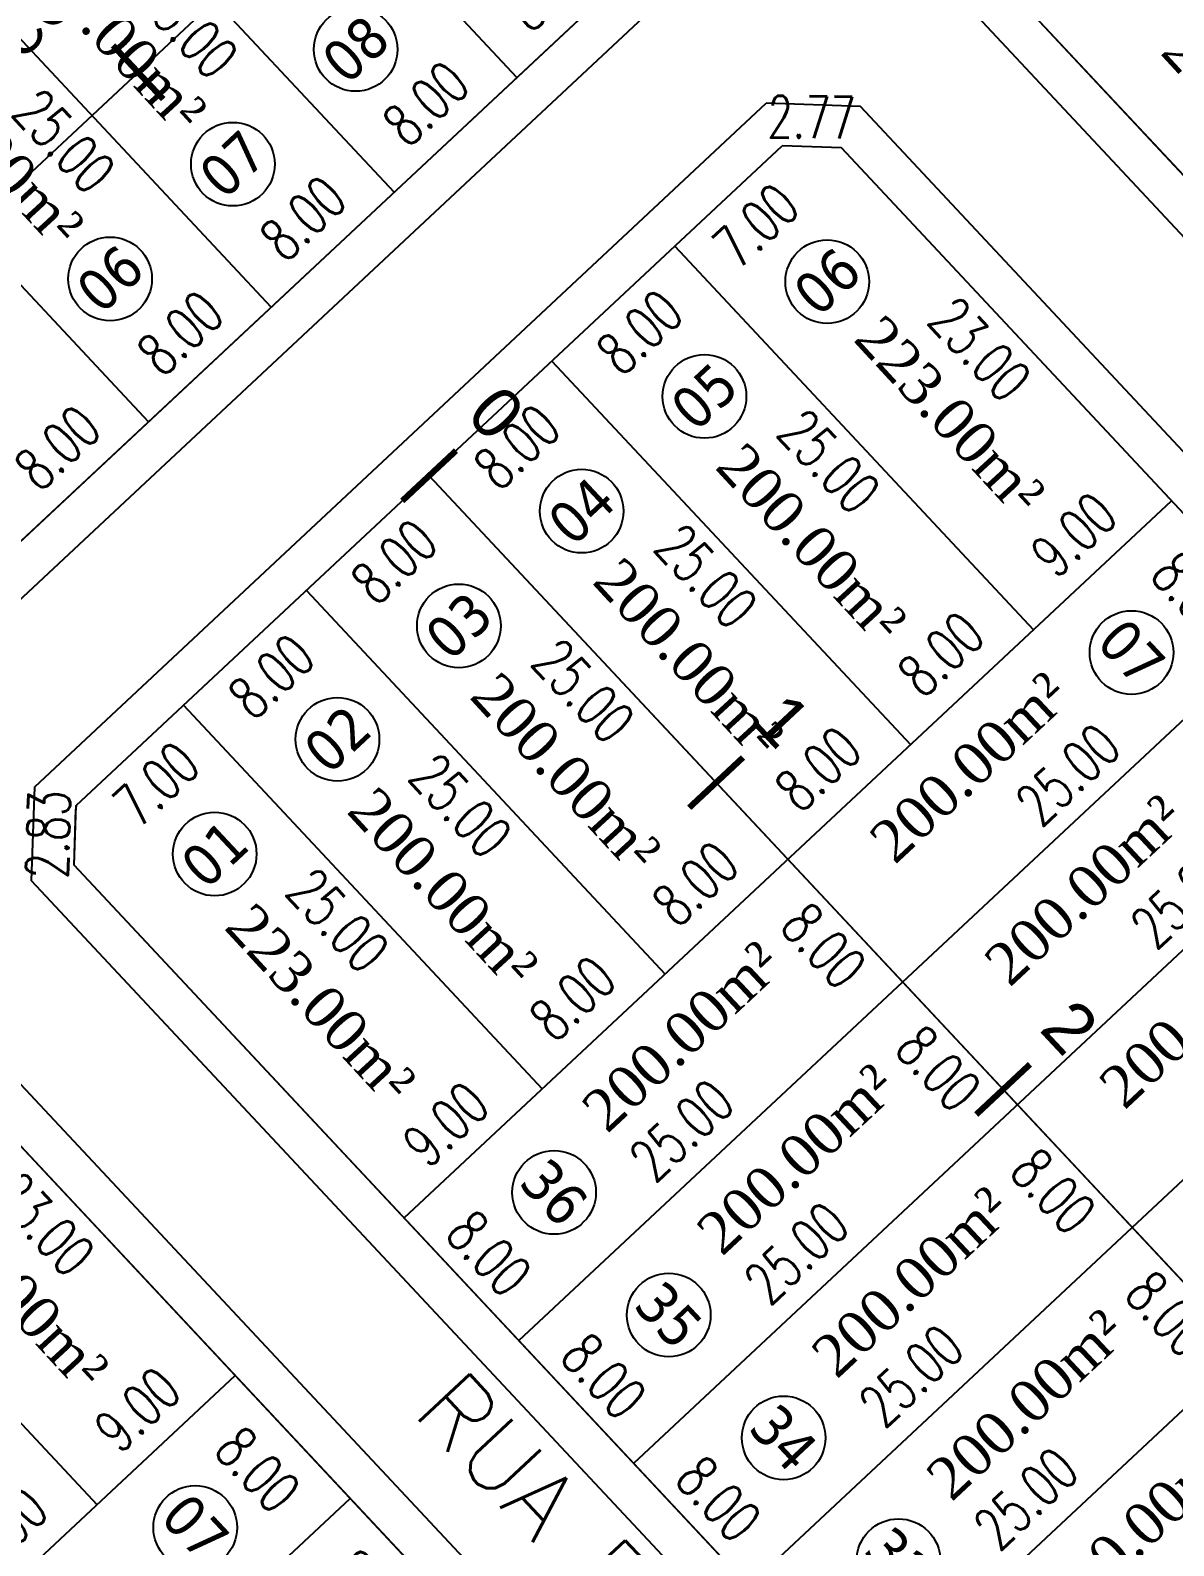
# Model space of a CAD drawing. Header units: metres. Extents: x 436314 to 439216, y 9612307 to 9615043.
# Drawn here: x 437460.1 to 437514.5, y 9614868.3 to 9614940.5 of the extents above; entities that cross this region are included whole.
import ezdxf

# ---------------------------------------------------------------- set-up
doc = ezdxf.new("R2010")
doc.units = ezdxf.units.M
doc.header["$PDMODE"] = 35
doc.header["$PDSIZE"] = 0.1
doc.linetypes.add('ACAD_ISO02W100', pattern=[15, 12, -3])
for name, color, linetype in [('ADUTORA', 90, 'Continuous'), ('Auxiliar', 7, 'Continuous'), ('COTAS', 10, 'Continuous'), ('Eixo Acesso', 2, 'ACAD_ISO02W100'), ('Estacas', 7, 'Continuous'), ('Layer3', 1, 'Continuous'), ('M_FIO', 32, 'Continuous'), ('ÁREA', 7, 'Continuous')]:
    doc.layers.add(name, color=color, linetype=linetype)
doc.layers.get('0').off()
doc.styles.add('ARIAL', font='arial.ttf')
doc.styles.add('COTAS', font='romans.shx', dxfattribs={"width": 0.7})
doc.styles.add('symplex', font='simplex.shx', dxfattribs={"bigfont": 'bigfont.shx'})
doc.styles.add('tahoma', font='tahoma.ttf')
doc.styles.add('ÁREA', font='times.ttf', dxfattribs={"height": 2})
doc.dimstyles.new('C-75', dxfattribs={"dimtxt": 2, "dimasz": 0.2, "dimexe": 0, "dimexo": 0, "dimgap": 1, "dimtad": 0, "dimzin": 4, "dimdsep": 46, "dimtxsty": 'COTAS', "dimblk1": 'BOL-COT', "dimblk2": 'BOL-COT', "dimsah": 1, "dimcen": 0.1, "dimse1": 1, "dimse2": 1, "dimsd1": 1, "dimsd2": 1, "dimclrd": 8, "dimclre": 256, "dimclrt": 256, "dimaunit": 1, "dimadec": 3, "dimazin": 0, "dimtfac": 0.5, "dimtix": 1, "dimtmove": 0, "dimatfit": 3, "dimldrblk": 'BOL-COT', "dimfxl": 1, "dimtolj": 1, "dimtzin": 0, "dimarcsym": 0})

# ---------------------------------------------------------------- blocks, each defined once
blk = doc.blocks.new('Est')
at = {"const_width": 0.2}
blk.add_lwpolyline([(0, -1.19999999925494), (0, 1.200000001117586)], dxfattribs=at)
blk = doc.blocks.new('*D19')
at = {"layer": 'Defpoints', "color": 0, "transparency": 16777216}
for p in [(2760.272226141228, 1163.608149530697), (2752.272299145722, 1161.554281307715), (2760.272299140832, 1161.554565687063)]:
    blk.add_point(p, dxfattribs=at)
at = {"layer": 'Layer3', "transparency": 16777216, "insert": (2756.272226143672, 1163.608007341023), "char_height": 2, "attachment_point": 5, "rotation": 0.0020367170541528224, "style": 'COTAS'}
blk.add_mtext('\\A1;8.00', dxfattribs=at)
blk = doc.blocks.new('BOL-COT')
at = {"layer": 'COTAS'}
for p, q in [((-1.999999999999943, 8.53e-14), (2, 8.53e-14)), ((0, -2.999999999999971), (0, 3.000000000000028))]:
    blk.add_line(p, q, dxfattribs=at)
blk.add_circle((0, 0), 0.4, dxfattribs=at)
blk = doc.blocks.new('*D20')
at = {"layer": 'Defpoints', "color": 0, "transparency": 16777216}
for p in [(2768.272226136617, 1163.608433908182), (2760.272299140948, 1161.554565688926), (2768.272299136699, 1161.554850070137)]:
    blk.add_point(p, dxfattribs=at)
at = {"layer": 'Layer3', "transparency": 16777216, "insert": (2764.272226138742, 1163.608291717577), "char_height": 2, "attachment_point": 5, "rotation": 0.0020367303942145833, "style": 'COTAS'}
blk.add_mtext('\\A1;8.00', dxfattribs=at)
blk = doc.blocks.new('*D21')
at = {"layer": 'Defpoints', "color": 0, "transparency": 16777216}
for p in [(2776.272226131669, 1163.608718296844), (2768.272299136699, 1161.554850070137), (2776.272299131751, 1161.555134451348)]:
    blk.add_point(p, dxfattribs=at)
at = {"layer": 'Layer3', "transparency": 16777216, "insert": (2772.272226134143, 1163.608576106238), "char_height": 2, "attachment_point": 5, "rotation": 0.0020367303943922004, "style": 'COTAS'}
blk.add_mtext('\\A1;8.00', dxfattribs=at)
blk = doc.blocks.new('*D22')
at = {"layer": 'Defpoints', "color": 0, "transparency": 16777216}
for p in [(2784.272226127387, 1163.609002679917), (2776.272299132683, 1161.555134451348), (2784.272299126513, 1161.555418828834)]:
    blk.add_point(p, dxfattribs=at)
at = {"layer": 'Layer3', "transparency": 16777216, "insert": (2780.272226130471, 1163.608860491174), "char_height": 2, "attachment_point": 5, "rotation": 0.002036703714274408, "style": 'COTAS'}
blk.add_mtext('\\A1;8.00', dxfattribs=at)
blk = doc.blocks.new('*D23')
at = {"layer": 'Defpoints', "color": 0, "transparency": 16777216}
for p in [(2792.272226122892, 1163.609287059266), (2784.272299126513, 1161.555418828833), (2792.272299122497, 1161.555703208181)]:
    blk.add_point(p, dxfattribs=at)
at = {"layer": 'Layer3', "transparency": 16777216, "insert": (2788.2722261249, 1163.609144869591), "char_height": 2, "attachment_point": 5, "rotation": 0.0020367170539408283, "style": 'COTAS'}
blk.add_mtext('\\A1;8.00', dxfattribs=at)
blk = doc.blocks.new('*D55')
at = {"layer": 'Defpoints', "color": 0, "transparency": 16777216}
for p in [(2784.268948585109, 1186.557370361271), (2782.461485328409, 1161.557324270126), (2784.269837288675, 1161.557388553727)]:
    blk.add_point(p, dxfattribs=at)
at = {"layer": 'Layer3', "transparency": 16777216, "insert": (2782.461040976626, 1174.057315173899), "char_height": 2, "attachment_point": 5, "rotation": 270.0020367600231, "style": 'COTAS'}
blk.add_mtext('\\A1;25.00', dxfattribs=at)
blk = doc.blocks.new('*D56')
at = {"layer": 'Defpoints', "color": 0, "transparency": 16777216}
for p in [(2776.268948589126, 1186.557085983786), (2774.461485332717, 1161.557039890707), (2776.269837293681, 1161.557104174379)]:
    blk.add_point(p, dxfattribs=at)
at = {"layer": 'Layer3', "transparency": 16777216, "insert": (2774.461040980439, 1174.057030795411), "char_height": 2, "attachment_point": 5, "rotation": 270.0020367622908, "style": 'COTAS'}
blk.add_mtext('\\A1;25.00', dxfattribs=at)
blk = doc.blocks.new('*D57')
at = {"layer": 'Defpoints', "color": 0, "transparency": 16777216}
for p in [(2768.268948594947, 1186.55680159885), (2766.461485339702, 1161.556755511498), (2768.269837297581, 1161.556819795031)]:
    blk.add_point(p, dxfattribs=at)
at = {"layer": 'Layer3', "transparency": 16777216, "insert": (2766.461040988385, 1174.056746413408), "char_height": 2, "attachment_point": 5, "rotation": 270.00203675788896, "style": 'COTAS'}
blk.add_mtext('\\A1;25.00', dxfattribs=at)
blk = doc.blocks.new('*D58')
at = {"layer": 'Defpoints', "color": 0, "transparency": 16777216}
for p in [(2760.268948599196, 1186.556517221364), (2758.46148534657, 1161.556471133949), (2760.269837302704, 1161.556535417545)]:
    blk.add_point(p, dxfattribs=at)
at = {"layer": 'Layer3', "transparency": 16777216, "insert": (2758.461040994817, 1174.056462035859), "char_height": 2, "attachment_point": 5, "rotation": 270.00203675988996, "style": 'COTAS'}
blk.add_mtext('\\A1;25.00', dxfattribs=at)
blk = doc.blocks.new('*D553')
at = {"layer": 'Defpoints', "color": 0, "transparency": 16777216}
for p in [(2723.273511935904, 1127.713380819517), (2715.273579049938, 1125.552966527971), (2723.273579045397, 1125.553215062577)]:
    blk.add_point(p, dxfattribs=at)
at = {"layer": 'Layer3', "transparency": 16777216, "insert": (2719.273511938174, 1127.713256552215), "char_height": 2, "attachment_point": 5, "rotation": 0.0017799979909463106, "style": 'COTAS'}
blk.add_mtext('\\A1;8.00', dxfattribs=at)
blk = doc.blocks.new('*D555')
at = {"layer": 'Defpoints', "color": 0, "transparency": 16777216}
for p in [(2723.272690215346, 1150.553214626718), (2721.6431035792, 1125.553192990816), (2723.27357904464, 1125.553250959474)]:
    blk.add_point(p, dxfattribs=at)
at = {"layer": 'Layer3', "transparency": 16777216, "insert": (2721.642659164552, 1138.053174824438), "char_height": 2, "attachment_point": 5, "rotation": 270.0020370496501, "style": 'COTAS'}
blk.add_mtext('\\A1;25.00', dxfattribs=at)
blk = doc.blocks.new('*D556')
at = {"layer": 'Defpoints', "color": 0, "transparency": 16777216}
for p in [(2732.272761324793, 1148.55357091907), (2730.536903915892, 1125.553509197013), (2732.273579049064, 1125.553570941422)]:
    blk.add_point(p, dxfattribs=at)
at = {"layer": 'Layer3', "transparency": 16777216, "insert": (2730.536495053757, 1137.053509185836), "char_height": 2, "attachment_point": 5, "rotation": 270.0020370499802, "style": 'COTAS'}
blk.add_mtext('\\A1;23.00', dxfattribs=at)
blk = doc.blocks.new('*D558')
at = {"layer": 'Defpoints', "color": 0, "transparency": 16777216}
for p in [(2723.273508314703, 1127.553551709611), (2723.273579044117, 1125.553252706635), (2732.273579047202, 1125.553570941422)]:
    blk.add_point(p, dxfattribs=at)
at = {"layer": 'Layer3', "transparency": 16777216, "insert": (2727.773508316245, 1127.553710827004), "char_height": 2, "attachment_point": 5, "rotation": 0.0020259455712132377, "style": 'COTAS'}
blk.add_mtext('\\A1;9.00', dxfattribs=at)
blk = doc.blocks.new('*D559')
at = {"layer": 'Defpoints', "color": 0, "transparency": 16777216}
for p in [(2732.273579048832, 1125.553570937696), (2729.994144163118, 1117.553489888385), (2732.273863473931, 1117.553570939559)]:
    blk.add_point(p, dxfattribs=at)
at = {"layer": 'Layer3', "transparency": 16777216, "insert": (2729.994001950569, 1121.553489887453), "char_height": 2, "attachment_point": 5, "rotation": 270.00203704472233, "style": 'COTAS'}
blk.add_mtext('\\A1;8.00', dxfattribs=at)
blk = doc.blocks.new('*D560')
at = {"layer": 'Defpoints', "color": 0, "transparency": 16777216}
for p in [(2707.273797888257, 1119.396416308689), (2707.273863438774, 1117.552682115096), (2732.273863473116, 1117.553570943284)]:
    blk.add_point(p, dxfattribs=at)
at = {"layer": 'Layer3', "transparency": 16777216, "insert": (2719.773797905428, 1119.396860722783), "char_height": 2, "attachment_point": 5, "rotation": 0.002037044152142905, "style": 'COTAS'}
blk.add_mtext('\\A1;25.00', dxfattribs=at)
blk = doc.blocks.new('*D564')
at = {"layer": 'Defpoints', "color": 0, "transparency": 16777216}
for p in [(2732.273863473932, 1117.553570939559), (2729.994428593689, 1109.55348989562), (2732.274147899787, 1109.55357094701)]:
    blk.add_point(p, dxfattribs=at)
at = {"layer": 'Layer3', "transparency": 16777216, "insert": (2729.99428638076, 1113.553489891895), "char_height": 2, "attachment_point": 5, "rotation": 270.00203705014326, "style": 'COTAS'}
blk.add_mtext('\\A1;8.00', dxfattribs=at)
blk = doc.blocks.new('*D632')
at = {"layer": 'Defpoints', "color": 0, "transparency": 16777216}
for p in [(2784.272690186359, 1150.555421632114), (2791.272690192355, 1150.555668143886), (2791.272757793163, 1148.636061415407)]:
    blk.add_point(p, dxfattribs=at)
at = {"layer": 'Layer3', "transparency": 16777216, "insert": (2787.772757790165, 1148.635938159521), "char_height": 2, "attachment_point": 5, "rotation": 0.0020177263048126205, "style": 'COTAS'}
blk.add_mtext('\\A1;7.00', dxfattribs=at)
blk = doc.blocks.new('*D633')
at = {"layer": 'Defpoints', "color": 0, "transparency": 16777216}
for p in [(2745.272690212086, 1150.55403331514), (2752.272690206208, 1150.554282183158), (2752.272756216769, 1148.697579481038)]:
    blk.add_point(p, dxfattribs=at)
at = {"layer": 'Layer3', "transparency": 16777216, "insert": (2748.772756219708, 1148.697455047029), "char_height": 2, "attachment_point": 5, "rotation": 0.0020370124450653023, "style": 'COTAS'}
blk.add_mtext('\\A1;7.00', dxfattribs=at)
blk = doc.blocks.new('*D634')
at = {"layer": 'Defpoints', "color": 0, "transparency": 16777216}
for p in [(2760.273511923992, 1127.714696495193), (2752.273579037423, 1125.554282199922), (2760.273579033988, 1125.55453073639)]:
    blk.add_point(p, dxfattribs=at)
at = {"layer": 'Layer3', "transparency": 16777216, "insert": (2756.27351192571, 1127.714572226959), "char_height": 2, "attachment_point": 5, "rotation": 0.0017800113309221265, "style": 'COTAS'}
blk.add_mtext('\\A1;8.00', dxfattribs=at)
blk = doc.blocks.new('*D635')
at = {"layer": 'Defpoints', "color": 0, "transparency": 16777216}
for p in [(2752.272690207372, 1150.554246291849), (2760.272690201842, 1150.554530298668), (2760.272755863827, 1148.704941364336)]:
    blk.add_point(p, dxfattribs=at)
at = {"layer": 'Layer3', "transparency": 16777216, "insert": (2756.272755866591, 1148.704799360926), "char_height": 2, "attachment_point": 5, "rotation": 0.002034049011674524, "style": 'COTAS'}
blk.add_mtext('\\A1;8.00', dxfattribs=at)
blk = doc.blocks.new('*D636')
at = {"layer": 'Defpoints', "color": 0, "transparency": 16777216}
for p in [(2760.272690201843, 1150.554530298668), (2758.643103567616, 1125.554508664557), (2760.273579032243, 1125.554566633287)]:
    blk.add_point(p, dxfattribs=at)
at = {"layer": 'Layer3', "transparency": 16777216, "insert": (2758.642659152416, 1138.054490497247), "char_height": 2, "attachment_point": 5, "rotation": 270.00203705218485, "style": 'COTAS'}
blk.add_mtext('\\A1;25.00', dxfattribs=at)
blk = doc.blocks.new('*D637')
at = {"layer": 'Defpoints', "color": 0, "transparency": 16777216}
for p in [(2752.272690207546, 1150.554245872754), (2750.643103571923, 1125.554224236844), (2752.273579036957, 1125.55428220551)]:
    blk.add_point(p, dxfattribs=at)
at = {"layer": 'Layer3', "transparency": 16777216, "insert": (2750.642659157217, 1138.054206070466), "char_height": 2, "attachment_point": 5, "rotation": 270.00203704991685, "style": 'COTAS'}
blk.add_mtext('\\A1;25.00', dxfattribs=at)
blk = doc.blocks.new('*D638')
at = {"layer": 'Defpoints', "color": 0, "transparency": 16777216}
for p in [(2768.273511921115, 1127.71498088758), (2760.273579031777, 1125.554566584859), (2768.273579029099, 1125.554815113875)]:
    blk.add_point(p, dxfattribs=at)
at = {"layer": 'Layer3', "transparency": 16777216, "insert": (2764.273511922453, 1127.714856623072), "char_height": 2, "attachment_point": 5, "rotation": 0.0017799579699015974, "style": 'COTAS'}
blk.add_mtext('\\A1;8.00', dxfattribs=at)
blk = doc.blocks.new('*D639')
at = {"layer": 'Defpoints', "color": 0, "transparency": 16777216}
for p in [(2760.272690202425, 1150.55453067306), (2768.272690196953, 1150.554814679879), (2768.272755858936, 1148.705225749272)]:
    blk.add_point(p, dxfattribs=at)
at = {"layer": 'Layer3', "transparency": 16777216, "insert": (2764.272755861672, 1148.705083745863), "char_height": 2, "attachment_point": 5, "rotation": 0.002034049011663064, "style": 'COTAS'}
blk.add_mtext('\\A1;8.00', dxfattribs=at)
blk = doc.blocks.new('*D640')
at = {"layer": 'Defpoints', "color": 0, "transparency": 16777216}
for p in [(2768.272690196953, 1150.554814679879), (2766.643103559467, 1125.554793043901), (2768.273579027411, 1125.554851012635)]:
    blk.add_point(p, dxfattribs=at)
at = {"layer": 'Layer3', "transparency": 16777216, "insert": (2766.642659144238, 1138.054774877523), "char_height": 2, "attachment_point": 5, "rotation": 270.0020370523181, "style": 'COTAS'}
blk.add_mtext('\\A1;25.00', dxfattribs=at)
blk = doc.blocks.new('*D641')
at = {"layer": 'Defpoints', "color": 0, "transparency": 16777216}
for p in [(2776.273511913304, 1127.715265350747), (2768.273579027121, 1125.554851048025), (2776.273579023803, 1125.555099586356)]:
    blk.add_point(p, dxfattribs=at)
at = {"layer": 'Layer3', "transparency": 16777216, "insert": (2772.273511914963, 1127.715141081582), "char_height": 2, "attachment_point": 5, "rotation": 0.0017800246711099366, "style": 'COTAS'}
blk.add_mtext('\\A1;8.00', dxfattribs=at)
blk = doc.blocks.new('*D642')
at = {"layer": 'Defpoints', "color": 0, "transparency": 16777216}
for p in [(2768.272690198815, 1150.554815143677), (2776.272690193634, 1150.555099148634), (2776.272755855188, 1148.705510208714)]:
    blk.add_point(p, dxfattribs=at)
at = {"layer": 'Layer3', "transparency": 16777216, "insert": (2772.272755857778, 1148.705368206236), "char_height": 2, "attachment_point": 5, "rotation": 0.0020340356713721202, "style": 'COTAS'}
blk.add_mtext('\\A1;8.00', dxfattribs=at)
blk = doc.blocks.new('*D643')
at = {"layer": 'Defpoints', "color": 0, "transparency": 16777216}
for p in [(2776.272690193635, 1150.555099148634), (2774.643103557954, 1125.555077514644), (2776.273579022172, 1125.555135483253)]:
    blk.add_point(p, dxfattribs=at)
at = {"layer": 'Layer3', "transparency": 16777216, "insert": (2774.642659143685, 1138.055059347334), "char_height": 2, "attachment_point": 5, "rotation": 270.00203704791596, "style": 'COTAS'}
blk.add_mtext('\\A1;25.00', dxfattribs=at)
blk = doc.blocks.new('*D644')
at = {"layer": 'Defpoints', "color": 0, "transparency": 16777216}
for p in [(2784.273511909536, 1127.715549769211), (2776.273579022755, 1125.555135475802), (2784.273579019029, 1125.555384010407)]:
    blk.add_point(p, dxfattribs=at)
at = {"layer": 'Layer3', "transparency": 16777216, "insert": (2780.273511911398, 1127.715425501908), "char_height": 2, "attachment_point": 5, "rotation": 0.0017799979907686938, "style": 'COTAS'}
blk.add_mtext('\\A1;8.00', dxfattribs=at)
blk = doc.blocks.new('*D645')
at = {"layer": 'Defpoints', "color": 0, "transparency": 16777216}
for p in [(2776.27269019346, 1150.555099569592), (2784.27269018892, 1150.555383574548), (2784.272755850473, 1148.705794638353)]:
    blk.add_point(p, dxfattribs=at)
at = {"layer": 'Layer3', "transparency": 16777216, "insert": (2780.272755852744, 1148.705652635875), "char_height": 2, "attachment_point": 5, "rotation": 0.002034035671223151, "style": 'COTAS'}
blk.add_mtext('\\A1;8.00', dxfattribs=at)
blk = doc.blocks.new('*D646')
at = {"layer": 'Defpoints', "color": 0, "transparency": 16777216}
for p in [(2784.27269018892, 1150.555383574548), (2782.64310354701, 1125.555361938638), (2784.27357901833, 1125.555419907304)]:
    blk.add_point(p, dxfattribs=at)
at = {"layer": 'Layer3', "transparency": 16777216, "insert": (2782.642659132305, 1138.05534377226), "char_height": 2, "attachment_point": 5, "rotation": 270.00203704991685, "style": 'COTAS'}
blk.add_mtext('\\A1;25.00', dxfattribs=at)
blk = doc.blocks.new('*D647')
at = {"layer": 'Defpoints', "color": 0, "transparency": 16777216}
for p in [(2793.272761298658, 1148.555739868763), (2791.536903892377, 1125.555678146715), (2793.273579022813, 1125.555739891115)]:
    blk.add_point(p, dxfattribs=at)
at = {"layer": 'Layer3', "transparency": 16777216, "insert": (2791.5364950303, 1137.055678135539), "char_height": 2, "attachment_point": 5, "rotation": 270.0020370496902, "style": 'COTAS'}
blk.add_mtext('\\A1;23.00', dxfattribs=at)
blk = doc.blocks.new('*D648')
at = {"layer": 'Defpoints', "color": 0, "transparency": 16777216}
for p in [(2752.27351133191, 1127.45861623283), (2743.273579042603, 1125.553962227288), (2752.273579036957, 1125.55428220551)]:
    blk.add_point(p, dxfattribs=at)
at = {"layer": 'Layer3', "transparency": 16777216, "insert": (2747.773511334733, 1127.458456243719), "char_height": 2, "attachment_point": 5, "rotation": 0.0020370446305340174, "style": 'COTAS'}
blk.add_mtext('\\A1;9.00', dxfattribs=at)
blk = doc.blocks.new('*D649')
at = {"layer": 'Defpoints', "color": 0, "transparency": 16777216}
for p in [(2784.273508288095, 1127.555720664892), (2784.273579017924, 1125.555421654466), (2793.27357902095, 1125.555739891115)]:
    blk.add_point(p, dxfattribs=at)
at = {"layer": 'Layer3', "transparency": 16777216, "insert": (2788.773508289609, 1127.555879783216), "char_height": 2, "attachment_point": 5, "rotation": 0.0020259574291363147, "style": 'COTAS'}
blk.add_mtext('\\A1;9.00', dxfattribs=at)
blk = doc.blocks.new('*D650')
at = {"layer": 'Defpoints', "color": 0, "transparency": 16777216}
for p in [(2793.273579021707, 1125.55573988739), (2790.994144140942, 1117.555658841572), (2793.273863447621, 1117.555739892978)]:
    blk.add_point(p, dxfattribs=at)
at = {"layer": 'Layer3', "transparency": 16777216, "insert": (2790.994001927984, 1121.555658838777), "char_height": 2, "attachment_point": 5, "rotation": 270.0020370505597, "style": 'COTAS'}
blk.add_mtext('\\A1;8.00', dxfattribs=at)
blk = doc.blocks.new('*D651')
at = {"layer": 'Defpoints', "color": 0, "transparency": 16777216}
for p in [(2768.273797861788, 1119.39858525652), (2768.273863412579, 1117.554851064789), (2793.273863446806, 1117.555739896703)]:
    blk.add_point(p, dxfattribs=at)
at = {"layer": 'Layer3', "transparency": 16777216, "insert": (2780.773797878901, 1119.399029672477), "char_height": 2, "attachment_point": 5, "rotation": 0.00203705268987296, "style": 'COTAS'}
blk.add_mtext('\\A1;25.00', dxfattribs=at)
blk = doc.blocks.new('*D652')
at = {"layer": 'Defpoints', "color": 0, "transparency": 16777216}
for p in [(2743.273579042603, 1125.553962227288), (2743.273863469507, 1117.553962231013), (2745.066027762566, 1117.554025948481)]:
    blk.add_point(p, dxfattribs=at)
at = {"layer": 'Layer3', "transparency": 16777216, "insert": (2745.065885549115, 1121.554025946618), "char_height": 2, "attachment_point": 5, "rotation": 270.0020370576462, "style": 'COTAS'}
blk.add_mtext('\\A1;8.00', dxfattribs=at)
blk = doc.blocks.new('*D653')
at = {"layer": 'Defpoints', "color": 0, "transparency": 16777216}
for p in [(2764.176768682048, 1125.376849659118), (2764.177053108079, 1117.376849670294), (2766.707675385604, 1117.37693964215)]:
    blk.add_point(p, dxfattribs=at)
at = {"layer": 'Layer3', "transparency": 16777216, "insert": (2766.707533172589, 1121.376939634192), "char_height": 2, "attachment_point": 5, "rotation": 270.00203705139484, "style": 'COTAS'}
blk.add_mtext('\\A1;8.00', dxfattribs=at)
blk = doc.blocks.new('*D654')
at = {"layer": 'Defpoints', "color": 0, "transparency": 16777216}
for p in [(2768.273073348562, 1119.590034321281), (2743.273863783247, 1117.545145500782), (2768.273863452627, 1117.554851064789)]:
    blk.add_point(p, dxfattribs=at)
at = {"layer": 'Layer3', "transparency": 16777216, "insert": (2755.773073513872, 1119.585181539278), "char_height": 2, "attachment_point": 5, "rotation": 0.02224351339285872, "style": 'COTAS'}
blk.add_mtext('\\A1;25.00', dxfattribs=at)
blk = doc.blocks.new('*D656')
at = {"layer": 'Defpoints', "color": 0, "transparency": 16777216}
for p in [(2768.274082287046, 1111.398585262108), (2768.274147837563, 1109.554851068515), (2793.274147871905, 1109.555739896703)]:
    blk.add_point(p, dxfattribs=at)
at = {"layer": 'Layer3', "transparency": 16777216, "insert": (2780.774082304217, 1111.399029676202), "char_height": 2, "attachment_point": 5, "rotation": 0.002037044152142905, "style": 'COTAS'}
blk.add_mtext('\\A1;25.00', dxfattribs=at)
blk = doc.blocks.new('*D657')
at = {"layer": 'Defpoints', "color": 0, "transparency": 16777216}
for p in [(2743.273863468576, 1117.553962231013), (2743.274147894491, 1109.553962236601), (2745.066312187434, 1109.554025953848)]:
    blk.add_point(p, dxfattribs=at)
at = {"layer": 'Layer3', "transparency": 16777216, "insert": (2745.066169974476, 1113.554025951053), "char_height": 2, "attachment_point": 5, "rotation": 270.0020370505597, "style": 'COTAS'}
blk.add_mtext('\\A1;8.00', dxfattribs=at)
blk = doc.blocks.new('*D658')
at = {"layer": 'Defpoints', "color": 0, "transparency": 16777216}
for p in [(2764.177053107147, 1117.376849668431), (2764.177337534051, 1109.376849672156), (2766.707959813933, 1109.376939644289)]:
    blk.add_point(p, dxfattribs=at)
at = {"layer": 'Layer3', "transparency": 16777216, "insert": (2766.707817600482, 1113.376939645368), "char_height": 2, "attachment_point": 5, "rotation": 270.0020370576462, "style": 'COTAS'}
blk.add_mtext('\\A1;8.00', dxfattribs=at)
blk = doc.blocks.new('*D659')
at = {"layer": 'Defpoints', "color": 0, "transparency": 16777216}
for p in [(2768.273357774623, 1111.59003433432), (2743.274148208114, 1109.545145504508), (2768.274147878541, 1109.554851066652)]:
    blk.add_point(p, dxfattribs=at)
at = {"layer": 'Layer3', "transparency": 16777216, "insert": (2755.77335793941, 1111.585181553248), "char_height": 2, "attachment_point": 5, "rotation": 0.022243509123056594, "style": 'COTAS'}
blk.add_mtext('\\A1;25.00', dxfattribs=at)
blk = doc.blocks.new('*D661')
at = {"layer": 'Defpoints', "color": 0, "transparency": 16777216}
for p in [(2768.274366710845, 1103.398585258383), (2768.274432261498, 1101.554851075965), (2793.274432296132, 1101.555739906016)]:
    blk.add_point(p, dxfattribs=at)
at = {"layer": 'Layer3', "transparency": 16777216, "insert": (2780.774366728162, 1103.399029673408), "char_height": 2, "attachment_point": 5, "rotation": 0.0020370484209592315, "style": 'COTAS'}
blk.add_mtext('\\A1;25.00', dxfattribs=at)
blk = doc.blocks.new('*D662')
at = {"layer": 'Defpoints', "color": 0, "transparency": 16777216}
for p in [(2743.274147892745, 1109.553962238464), (2743.2744323186, 1101.553962245914), (2745.066596613814, 1101.554025963147)]:
    blk.add_point(p, dxfattribs=at)
at = {"layer": 'Layer3', "transparency": 16777216, "insert": (2745.066454400885, 1105.554025959423), "char_height": 2, "attachment_point": 5, "rotation": 270.00203705014326, "style": 'COTAS'}
blk.add_mtext('\\A1;8.00', dxfattribs=at)
blk = doc.blocks.new('*D663')
at = {"layer": 'Defpoints', "color": 0, "transparency": 16777216}
for p in [(2764.177337531256, 1109.376849672156), (2764.177621958276, 1101.376849681469), (2766.708244237344, 1101.376939653639)]:
    blk.add_point(p, dxfattribs=at)
at = {"layer": 'Layer3', "transparency": 16777216, "insert": (2766.708102023835, 1105.376939645368), "char_height": 2, "attachment_point": 5, "rotation": 270.0020370584814, "style": 'COTAS'}
blk.add_mtext('\\A1;8.00', dxfattribs=at)
blk = doc.blocks.new('*D664')
at = {"layer": 'Defpoints', "color": 0, "transparency": 16777216}
for p in [(2768.273642198948, 1103.590034332457), (2743.274432632339, 1101.545145515683), (2768.274432302709, 1101.554851075965)]:
    blk.add_point(p, dxfattribs=at)
at = {"layer": 'Layer3', "transparency": 16777216, "insert": (2755.773642363762, 1103.585181552316), "char_height": 2, "attachment_point": 5, "rotation": 0.022243504854239943, "style": 'COTAS'}
blk.add_mtext('\\A1;25.00', dxfattribs=at)
blk = doc.blocks.new('*D668')
at = {"layer": 'Defpoints', "color": 0, "transparency": 16777216}
for p in [(2764.177621960024, 1101.376849677745), (2764.17790638588, 1093.376849687058), (2766.708528664541, 1093.376939658859)]:
    blk.add_point(p, dxfattribs=at)
at = {"layer": 'Layer3', "transparency": 16777216, "insert": (2766.708386451612, 1097.376939662132), "char_height": 2, "attachment_point": 5, "rotation": 270.00203705014377, "style": 'COTAS'}
blk.add_mtext('\\A1;8.00', dxfattribs=at)
blk = doc.blocks.new('*D669')
at = {"layer": 'Defpoints', "color": 0, "transparency": 16777216}
for p in [(2768.273926626302, 1095.590034345496), (2743.274717059942, 1093.545145517546), (2768.274716730369, 1093.554851081553)]:
    blk.add_point(p, dxfattribs=at)
at = {"layer": 'Layer3', "transparency": 16777216, "insert": (2755.773926791088, 1095.585181563492), "char_height": 2, "attachment_point": 5, "rotation": 0.022243513391919073, "style": 'COTAS'}
blk.add_mtext('\\A1;25.00', dxfattribs=at)
blk = doc.blocks.new('*D674')
at = {"layer": 'Defpoints', "color": 0, "transparency": 16777216}
for p in [(2768.274211049367, 1087.590034345496), (2743.275001483004, 1085.545145524997), (2768.275001153432, 1085.554851089004)]:
    blk.add_point(p, dxfattribs=at)
at = {"layer": 'Layer3', "transparency": 16777216, "insert": (2755.774211214153, 1087.585181563492), "char_height": 2, "attachment_point": 5, "rotation": 0.022243513391919073, "style": 'COTAS'}
blk.add_mtext('\\A1;25.00', dxfattribs=at)
blk = doc.blocks.new('*D722')
at = {"layer": 'Defpoints', "color": 0, "transparency": 16777216}
for p in [(2745.272690212086, 1150.55403331514), (2742.363804148214, 1149.462854749011), (2743.27276131938, 1148.553962208661)]:
    blk.add_point(p, dxfattribs=at)
at = {"layer": 'Layer3', "transparency": 16777216, "insert": (2743.363768594568, 1150.46289030225), "char_height": 2, "attachment_point": 5, "rotation": 45.00203706223135, "style": 'COTAS'}
blk.add_mtext('\\A1;2.83', dxfattribs=at)
blk = doc.blocks.new('*D728')
at = {"layer": 'Defpoints', "color": 0, "transparency": 16777216}
for p in [(2813.272690180771, 1150.556414023373), (2811.643103547942, 1125.556392389325), (2813.273579010181, 1125.556450357992)]:
    blk.add_point(p, dxfattribs=at)
at = {"layer": 'Layer3', "transparency": 16777216, "insert": (2811.642659133237, 1138.056374222016), "char_height": 2, "attachment_point": 5, "rotation": 270.002037049917, "style": 'COTAS'}
blk.add_mtext('\\A1;25.00', dxfattribs=at)
blk = doc.blocks.new('*D824')
at = {"layer": 'Defpoints', "color": 0, "transparency": 16777216}
for p in [(2791.272690173728, 1150.555668162513), (2794.231720601487, 1149.635326164432), (2793.27275844008, 1148.636131843883)]:
    blk.add_point(p, dxfattribs=at)
at = {"layer": 'Layer3', "transparency": 16777216, "insert": (2793.231686468311, 1150.595094323747), "char_height": 2, "attachment_point": 5, "rotation": 316.1770298560982, "style": 'COTAS'}
blk.add_mtext('\\A1;2.77', dxfattribs=at)
blk = doc.blocks.new('atutu')
at = {"layer": 'Layer3', "color": 0}
for p, q in [((2743.272761317285, 1148.553961605164), (2745.272690210049, 1150.554032713506)), ((2793.272761296854, 1148.55573925409), (2791.272690192355, 1150.555668143886))]:
    blk.add_line(p, q, dxfattribs=at)
for points in [[(2760.272299140832, 1161.554565687063), (2760.271410455078, 1186.554546865034)], [(2768.272299136699, 1161.554850070137), (2768.271410450072, 1186.55483124252)], [(2776.272299131751, 1161.555134451348), (2776.271410446056, 1186.555115620005)], [(2784.272299126513, 1161.55541882697), (2784.27141044006, 1186.555399999353)], [(2818.269837135124, 1161.556627353984), (2713.272299168771, 1161.552894957694)], [(2723.272690213542, 1150.553252682421), (2723.273579044116, 1125.553252706635)], [(2745.272690211912, 1150.554032715368), (2791.272690173728, 1150.555668162513)], [(2752.272690206208, 1150.554282183158), (2752.273579036841, 1125.554282203648)], [(2760.272690200911, 1150.554566594172), (2760.273579032475, 1125.554566618386)], [(2768.272690196138, 1150.554850997734), (2768.277916522022, 1003.554851150471)], [(2776.272690190725, 1150.555136971507), (2776.273579022522, 1125.555136995721)], [(2784.272690186359, 1150.555421632114), (2784.273579017924, 1125.555421654466)], [(2732.277845426836, 1005.553571027103), (2732.272761325259, 1148.553570505562)], [(2743.277845420549, 1005.553962316695), (2743.272761318216, 1148.553961607027)], [(2793.277845401748, 1005.55573938075), (2793.272761299532, 1148.555739250365)], [(2804.277845394705, 1005.556130463588), (2804.272761292605, 1148.556130353692)], [(2682.273579067458, 1125.551792880851), (2732.27357904854, 1125.553570540953)], [(2743.273579040682, 1125.553961629379), (2793.27357902095, 1125.555739291343)], [(2682.27386340251, 1117.551793283182), (2732.273863473116, 1117.553570943284)], [(2743.273863376258, 1117.553962231013), (2793.273863446806, 1117.555739896703)], [(2743.274147802173, 1109.553962238464), (2793.274147871906, 1109.555739896703)], [(2743.274432228262, 1101.553962247777), (2793.274432296132, 1101.555739906016)], [(2743.274716653128, 1093.553962247777), (2793.274716721988, 1093.555739907879)]]:
    blk.add_lwpolyline(points, dxfattribs=at)
for centre in [(2763.582420496527, 1167.77078752439), (2771.582420491579, 1167.771071901876), (2779.582420486457, 1167.771356281224), (2748.51748316621, 1144.365787377912), (2756.517483162543, 1144.366071807551), (2764.42506055676, 1144.366317486721), (2772.425060555072, 1144.36663738485), (2780.425060547738, 1144.366886340413), (2788.425060541975, 1144.367170760739), (2725.943754009286, 1121.573939370322), (2749.313048962236, 1121.56595366295), (2786.943753982918, 1121.576108320016), (2749.313332983025, 1113.574771011579), (2749.313617811329, 1105.565953674126), (2749.313902240096, 1097.565953679714)]:
    blk.add_circle(centre, 1.990958139869911, dxfattribs=at)
at = {"layer": 'M_FIO'}
for p, q in [((2741.272731865664, 1149.382317625317), (2744.444191979501, 1152.554003261361)), ((2741.27273186677, 1149.382317625317), (2744.444191980607, 1152.554003261361)), ((2795.272731841798, 1149.3842374872), (2792.10104621175, 1152.555697599757)), ((2795.272731842905, 1149.3842374872), (2792.101046212856, 1152.555697599757))]:
    blk.add_line(p, q, dxfattribs=at)
for points in [[(2819.098279172579, 1159.556658307421), (2712.443941635685, 1159.552867016155)], [(2819.098279173685, 1159.556658307421), (2712.443941636792, 1159.552867016155)], [(2744.444191980432, 1152.554003261361), (2792.101046192192, 1152.55569761652)], [(2744.444191981538, 1152.554003261361), (2792.101046193299, 1152.55569761652)], [(2734.277874878515, 1004.725215008813), (2734.27273186968, 1149.382068738672)], [(2734.277874879621, 1004.725215008813), (2734.272731870786, 1149.382068738672)], [(2741.277874875314, 1004.725464083585), (2741.272731866595, 1149.38231762718)], [(2741.27787487642, 1004.725464083585), (2741.272731867701, 1149.38231762718)], [(2795.277874853253, 1004.72738336246), (2795.272731843661, 1149.384237485337)], [(2795.277874854359, 1004.72738336246), (2795.272731844767, 1149.384237485337)], [(2802.277874848713, 1004.727632232341), (2802.27273184075, 1149.384486370119)], [(2802.277874849819, 1004.727632232341), (2802.272731841857, 1149.384486370119)]]:
    blk.add_lwpolyline(points, dxfattribs=at)
at = {"layer": 'ADUTORA', "color": 7, "style": 'symplex'}
blk.add_text('RUA PROJETADA F', height=3.284297485517897, rotation=270.0256716937466, dxfattribs=at).set_placement((2737.179009051028, 1118.543453418049))
at = {"layer": 'Layer3', "color": 5, "char_height": 1.999999999999999, "attachment_point": 5, "style": 'tahoma'}
for s, insert, rotation in [('\\A1;06', (2763.582420496701, 1167.770787520665), 0.0020370548664193034), ('\\A1;07', (2771.582420491637, 1167.771071900013), 0.0020370548664193034), ('\\A1;08', (2779.582420486632, 1167.771356277499), 0.0020370548664193034), ('\\A1;01', (2748.517483167258, 1144.365787385362), 0.0020370548664193034), ('\\A1;02', (2756.517483162426, 1144.366071811277), 0.0020370548664193034), ('\\A1;03', (2764.425060557924, 1144.366317490447), 0.0020370548664193034), ('\\A1;04', (2772.425060556003, 1144.366637390438), 0.0020370548664193034), ('\\A1;05', (2780.42506054797, 1144.366886344138), 0.0020370548664193034), ('\\A1;06', (2788.425060541916, 1144.367170764464), 0.0020370548664193034), ('\\A1;07', (2725.94375401045, 1121.573939374048), 270.0497252510426), ('\\A1;36', (2749.313048962295, 1121.56595366295), 270.0497252510426), ('\\A1;07', (2786.94375398414, 1121.576108321878), 270.0497252510426), ('\\A1;35', (2749.313333387336, 1113.565953664813), 270.0497252510426), ('\\A1;34', (2749.313617811562, 1105.565953675988), 270.0497252510426), ('\\A1;33', (2749.31390224027, 1097.565953681576), 270.0497252510426)]:
    blk.add_mtext(s, dxfattribs=dict(at, insert=insert, rotation=rotation))
at = {"layer": 'ÁREA', "linetype": 'Continuous', "lineweight": -2, "extrusion": (-0.0006588081243978, -0.0262267346955952, 0.9996558029437242), "style": 'ÁREA'}
for s, p in [('200.00m²', (2732.145060809655, 1250.530458087272, -37.33278332019101)), ('200.00m²', (2740.144991885156, 1250.731628505315, -37.33806284507463)), ('223.00m²', (2716.867677357483, 1209.586742766636, -36.25825477447911)), ('200.00m²', (2732.8953485845, 1210.047835956939, -36.27035572297629)), ('200.00m²', (2740.892818637469, 1210.248945455214, -36.27563364919546)), ('200.00m²', (2748.890288672198, 1210.450054891578, -36.28091157329492)), ('223.00m²', (2757.854711351516, 1210.617428667112, -36.28530413779257)), ('223.00m²', (2777.848386481259, 1211.120201680754, -36.2984989333426))]:
    blk.add_text(s, height=1.999999999999999, rotation=270.9999999799873, dxfattribs=at).set_placement(p)
at = {"layer": 'ÁREA', "linetype": 'Continuous', "lineweight": -2, "extrusion": (-0.0006588081243978, -0.0262267346955952, 0.9996558029437244), "style": 'ÁREA'}
for s, p in [('223.00m²', (2696.874002248195, 1209.083968932096, -36.24505995773476)), ('200.00m²', (2724.897878541237, 1209.846726552012, -36.26507780016771))]:
    blk.add_text(s, height=1.999999999999999, rotation=270.9999999799873, dxfattribs=at).set_placement(p)
at = {"layer": 'ÁREA', "linetype": 'Continuous', "lineweight": -2, "extrusion": (0.0262307824511418, -0.0004708427962515, 0.9996558029437244), "style": 'ÁREA'}
for p in [(1171.08570216599, -2731.646492387161, 67.13635694390287), (1163.433037386247, -2750.533513046626, 67.63202868927165), (1155.434330996373, -2750.677324852379, 67.63580289228976)]:
    blk.add_text('200.00m²', height=1.999999999999999, rotation=270.9999999484056, dxfattribs=at).set_placement(p)
at = {"layer": 'ÁREA', "linetype": 'Continuous', "lineweight": -2, "extrusion": (0.0262307824511418, -0.0004708427962515, 0.9996558029437242), "style": 'ÁREA'}
for p in [(1171.431743753725, -2750.389701238658, 67.62825448606536), (1163.086995761473, -2731.790304207447, 67.14013114689841), (1155.088289373533, -2731.934116017126, 67.14390534990035), (1147.089582989413, -2732.077927832092, 67.14767955299466), (1139.090876594026, -2732.221739642021, 67.15145375603501)]:
    blk.add_text('200.00m²', height=1.999999999999999, rotation=270.9999999484056, dxfattribs=at).set_placement(p)
at = {"layer": 'Layer3', "color": 0}
for p1, p2, distance, picture, middle in [((2760.268948599196, 1186.556517221364), (2760.269837302704, 1161.556535417545), -1.8083519572767568, '*D58', (2758.461040994817, 1174.056462035859)), ((2768.268948594947, 1186.55680159885), (2768.269837297581, 1161.556819795031), -1.8083519590216197, '*D57', (2766.461040988385, 1174.056746413408)), ((2776.268948589126, 1186.557085983786), (2776.269837293681, 1161.557104174379), -1.8083519621066309, '*D56', (2774.461040980439, 1174.057030795411)), ((2784.26894858511, 1186.557370361271), (2784.269837288676, 1161.557388553727), -1.8083519614099557, '*D55', (2782.461040976626, 1174.057315173899)), ((2752.272299145722, 1161.554281307715), (2760.272299140832, 1161.554565687063), 2.0535838449314614, '*D19', (2756.272226143672, 1163.608007341023)), ((2760.272299140948, 1161.554565688926), (2768.272299136699, 1161.554850070137), 2.053583839342406, '*D20', (2764.272226138742, 1163.608291717577)), ((2768.272299136699, 1161.554850070137), (2776.272299131751, 1161.555134451348), 2.0535838467934413, '*D21', (2772.272226134143, 1163.608576106238)), ((2776.272299132683, 1161.555134451348), (2784.272299126513, 1161.555418828833), 2.0535838523815704, '*D22', (2780.272226130471, 1163.608860491174)), ((2784.272299126513, 1161.555418828833), (2792.272299122497, 1161.555703208181), 2.0535838523824963, '*D23', (2788.2722261249, 1163.609144869591)), ((2745.272690212087, 1150.55403331514), (2743.27276131938, 1148.553962208662), -1.285413859002845, '*D722', (2743.363768594568, 1150.46289030225)), ((2791.272690173728, 1150.555668162513), (2793.27275844008, 1148.636131843883), 1.38491794602684, '*D824', (2793.231686468311, 1150.595094323747)), ((2723.272690215346, 1150.553214626718), (2723.27357904464, 1125.553250959474), -1.630475466470245, '*D555', (2721.642659164552, 1138.053174824438)), ((2745.272690212087, 1150.55403331514), (2752.272690206208, 1150.554282183158), -1.8567027032933696, '*D633', (2748.772756219708, 1148.697455047029)), ((2752.272690207547, 1150.554245872754), (2752.273579036957, 1125.55428220551), -1.6304754660646101, '*D637', (2750.642659157217, 1138.054206070466)), ((2752.272690207372, 1150.554246291849), (2760.272690201842, 1150.554530298668), -1.8495889354974333, '*D635', (2756.272755866591, 1148.704799360926)), ((2760.272690201842, 1150.554530298668), (2760.273579032242, 1125.554566633287), -1.6304754656567044, '*D636', (2758.642659152416, 1138.054490497247)), ((2760.272690202425, 1150.55453067306), (2768.272690196953, 1150.554814679879), -1.8495889317725975, '*D639', (2764.272755861672, 1148.705083745863)), ((2768.272690196953, 1150.554814679879), (2768.273579027411, 1125.554851012635), -1.630475468974541, '*D640', (2766.642659144238, 1138.054774877523)), ((2768.272690198815, 1150.554815143678), (2776.272690193635, 1150.555099148634), -1.8495889410855806, '*D642', (2772.272755857778, 1148.705368206236)), ((2776.272690193635, 1150.555099148634), (2776.273579022172, 1125.555135483253), -1.630475465248337, '*D643', (2774.642659143685, 1138.055059347334)), ((2776.27269019346, 1150.555099569592), (2784.27269018892, 1150.555383574548), -1.8495889373605177, '*D645', (2780.272755852744, 1148.705652635875)), ((2784.27269018892, 1150.555383574548), (2784.273579018331, 1125.555419907305), -1.6304754723514927, '*D646', (2782.642659132305, 1138.05534377226)), ((2784.272690186359, 1150.555421632114), (2791.272690192355, 1150.555668143886), -1.919606729669125, '*D632', (2787.772757790165, 1148.635938159521)), ((2813.272690180771, 1150.556414023373), (2813.273579010182, 1125.556450357992), -1.6304754632706426, '*D728', (2811.642659133237, 1138.056374222016)), ((2732.272761324793, 1148.55357091907), (2732.273579049064, 1125.553570941421), -1.7366751342700184, '*D556', (2730.536495053757, 1137.053509185836)), ((2793.272761298658, 1148.555739868763), (2793.273579022813, 1125.555739891115), -1.7366751315338036, '*D647', (2791.5364950303, 1137.055678135539)), ((2715.273579049938, 1125.552966527972), (2723.273579045397, 1125.553215062577), 2.160165757982372, '*D553', (2719.273511938174, 1127.713256552215)), ((2732.273579047202, 1125.553570941421), (2723.273579044116, 1125.553252706635), -2.0002990042263833, '*D558', (2727.773508316245, 1127.553710827004)), ((2743.273579042603, 1125.553962227288), (2752.273579036957, 1125.55428220551), 1.90433402852371, '*D648', (2747.773511334733, 1127.458456243719)), ((2752.273579037423, 1125.554282199922), (2760.273579033988, 1125.55453073639), 2.160165759845487, '*D634', (2756.27351192571, 1127.714572226959)), ((2760.273579031777, 1125.554566584858), (2768.273579029099, 1125.554815113875), 2.1601657747472682, '*D638', (2764.273511922453, 1127.714856623072)), ((2768.27357902712, 1125.554851048025), (2776.273579023802, 1125.555099586356), 2.1601657654334385, '*D641', (2772.273511914963, 1127.715141081582)), ((2776.273579022755, 1125.555135475802), (2784.273579019029, 1125.555384010407), 2.160165759846609, '*D644', (2780.273511911398, 1127.715425501908)), ((2793.27357902095, 1125.555739891115), (2784.273579017924, 1125.555421654466), -2.0002990116765242, '*D649', (2788.773508289609, 1127.555879783216)), ((2732.273579048831, 1125.553570937696), (2732.273863473931, 1117.553570939559), -2.2797193122539188, '*D559', (2729.994001950569, 1121.553489887453)), ((2743.273579042603, 1125.553962227288), (2743.273863469507, 1117.553962231013), 1.792164294191844, '*D652', (2745.065885549115, 1121.554025946618)), ((2793.273579021707, 1125.55573988739), (2793.273863447621, 1117.555739892978), -2.2797193081198186, '*D650', (2790.994001927984, 1121.555658838777)), ((2732.273863473116, 1117.553570943284), (2707.273863438774, 1117.552682115096), -1.8437341947580719, '*D560', (2719.773797905428, 1119.396860722783)), ((2743.273863783247, 1117.545145500782), (2768.273863452627, 1117.554851064789), 2.0351834098601267, '*D654', (2755.773073513872, 1119.585181539278)), ((2793.273863446806, 1117.555739896703), (2768.27386341258, 1117.554851064789), -1.8437341928961182, '*D651', (2780.773797878901, 1119.399029672477)), ((2732.273863473931, 1117.553570939559), (2732.274147899787, 1109.553570947009), -2.279719307538651, '*D564', (2729.99428638076, 1113.553489891895)), ((2743.273863468576, 1117.553962231013), (2743.27414789449, 1109.553962236601), 1.792164294076785, '*D657', (2745.066169974476, 1113.554025951053)), ((2743.274148208113, 1109.545145504508), (2768.274147878541, 1109.554851066652), 2.035183421036167, '*D659', (2755.77335793941, 1111.585181553248)), ((2793.274147871906, 1109.555739896703), (2768.274147837563, 1109.554851068515), -1.8437341947582992, '*D656', (2780.774082304217, 1111.399029676202)), ((2743.274147892744, 1109.553962238464), (2743.2744323186, 1101.553962245914), 1.7921642963468833, '*D662', (2745.066454400885, 1105.554025959423)), ((2743.274432632339, 1101.545145515683), (2768.274432302709, 1101.554851075965), 2.035183409860009, '*D664', (2755.773642363762, 1103.585181552316)), ((2793.274432296132, 1101.555739906016), (2768.274432261498, 1101.554851075965), -1.8437341835833425, '*D661', (2780.774366728162, 1103.399029673408)), ((2743.274717059942, 1093.545145517546), (2768.27471673037, 1093.554851081553), 2.0351834173111625, '*D669', (2755.773926791088, 1095.585181563492)), ((2743.275001483004, 1085.545145524997), (2768.275001153432, 1085.554851089004), 2.0351834098601262, '*D674', (2755.774211214153, 1087.585181563492))]:
    dim = blk.add_aligned_dim(p1=p1, p2=p2, distance=distance, dimstyle='C-75', dxfattribs=at)
    dim.commit()
    dim.dimension.update_dxf_attribs({"geometry": picture, "text_midpoint": middle})
for base, p1, p2, angle, picture, middle in [((2766.707675385604, 1117.37693964215), (2764.176768682048, 1125.376849659118), (2764.177053108078, 1117.376849670294), 270.00203705138836, '*D653', (2766.707533172589, 1121.376939634192)), ((2766.707959813933, 1109.376939644289), (2764.177053107147, 1117.376849668431), (2764.177337534051, 1109.376849672156), 270.0020370576462, '*D658', (2766.707817600482, 1113.376939645368)), ((2766.708244237344, 1101.376939653639), (2764.177337531257, 1109.376849672156), (2764.177621958277, 1101.37684968147), 270.0020370584814, '*D663', (2766.708102023835, 1105.376939645368)), ((2766.708528664541, 1093.376939658859), (2764.177621960024, 1101.376849677745), (2764.17790638588, 1093.376849687058), 270.0020370501405, '*D668', (2766.708386451612, 1097.376939662132))]:
    dim = blk.add_linear_dim(base=base, p1=p1, p2=p2, angle=angle, dimstyle='C-75', dxfattribs=at)
    dim.commit()
    dim.dimension.update_dxf_attribs({"geometry": picture, "text_midpoint": middle, "dimtype": 129})

msp = doc.modelspace()

# ---------------------------------------------------------------- linework, layer by layer
at = {"layer": 'Auxiliar', "color": 2, "linetype": 'Continuous', "lineweight": -3}
for p, q in [((437431.3886982738, 9614889.757993227), (437508.0871857575, 9614961.464513227)), ((437604.4005545643, 9614837.949124433), (437506.7391432152, 9614942.40766521)), ((437462.2758793328, 9614903.576249976), (437495.87871511, 9614934.99040844)), ((437498.7038741767, 9614934.895377288), (437495.87871511, 9614934.99040844)), ((437596.3636156572, 9614830.436893264), (437498.7038741767, 9614934.895377288)), ((437462.1799293072, 9614900.74861508), (437462.2700474168, 9614903.404384168)), ((437462.2707782057, 9614903.42592041), (437462.2700474168, 9614903.404384168)), ((437462.2758793328, 9614903.576249976), (437462.2707782057, 9614903.42592041)), ((437559.8413406559, 9614796.290074304), (437462.1799293072, 9614900.74861508)), ((437551.8044021735, 9614788.777842686), (437454.1446606931, 9614893.236326708))]:
    msp.add_line(p, q, dxfattribs=at)
at = {"layer": 'Eixo Acesso', "color": 2, "linetype": 'Continuous', "lineweight": -3, "ltscale": 3}
for p, q in [((437421.4040201981, 9614897.510801768), (437501.0124125965, 9614971.962146165)), ((437479.0777292421, 9614919.283733023), (437579.4675145171, 9614811.902554017))]:
    msp.add_line(p, q, dxfattribs=at)

# ---------------------------------------------------------------- block references
at = {"rotation": 43.07140519794264}
msp.add_blockref('atutu', (436242.5698856535, 9612188.321055599), dxfattribs=at)
at = {"layer": 'Estacas', "color": 7, "linetype": 'Continuous', "lineweight": -3, "xscale": 1.458333333106969, "yscale": 1.458333333106969, "zscale": 1.458333333106969}
for p, rotation in [((437465.2260779138, 9614938.494057588), 43.08277748652314), ((437479.0777292421, 9614919.283733023), 313.0727515613228), ((437492.7362582325, 9614904.673990184), 313.0727515613228), ((437506.394787223, 9614890.064247346), 313.0727515613228)]:
    msp.add_blockref('Est', p, dxfattribs=dict(at, rotation=rotation))

# ---------------------------------------------------------------- texts
at = {"layer": 'ADUTORA', "color": 7, "extrusion": (0.2523981432401358, 0.1002419811213371, 0.9624171250085908), "style": 'ARIAL'}
msp.add_text('BLOCO J', height=2, rotation=292.2865637495469, dxfattribs=at).set_placement((8774502.61035979, -3806898.155533378, 1074232.63932052))
at = {"layer": 'Estacas', "color": 7, "linetype": 'Continuous', "lineweight": -3, "char_height": 2.399999999999999, "attachment_point": 8, "rotation": 313.0727515613228, "style": 'ARIAL'}
for s, insert in [('{\\C256;0}', (437481.3787637392, 9614921.43495134)), ('{\\C256;1}', (437495.0372927297, 9614906.825208502)), ('{\\C256;2}', (437508.6958217202, 9614892.21546566))]:
    msp.add_mtext(s, dxfattribs=dict(at, insert=insert))

doc.saveas('drawing.dxf')
